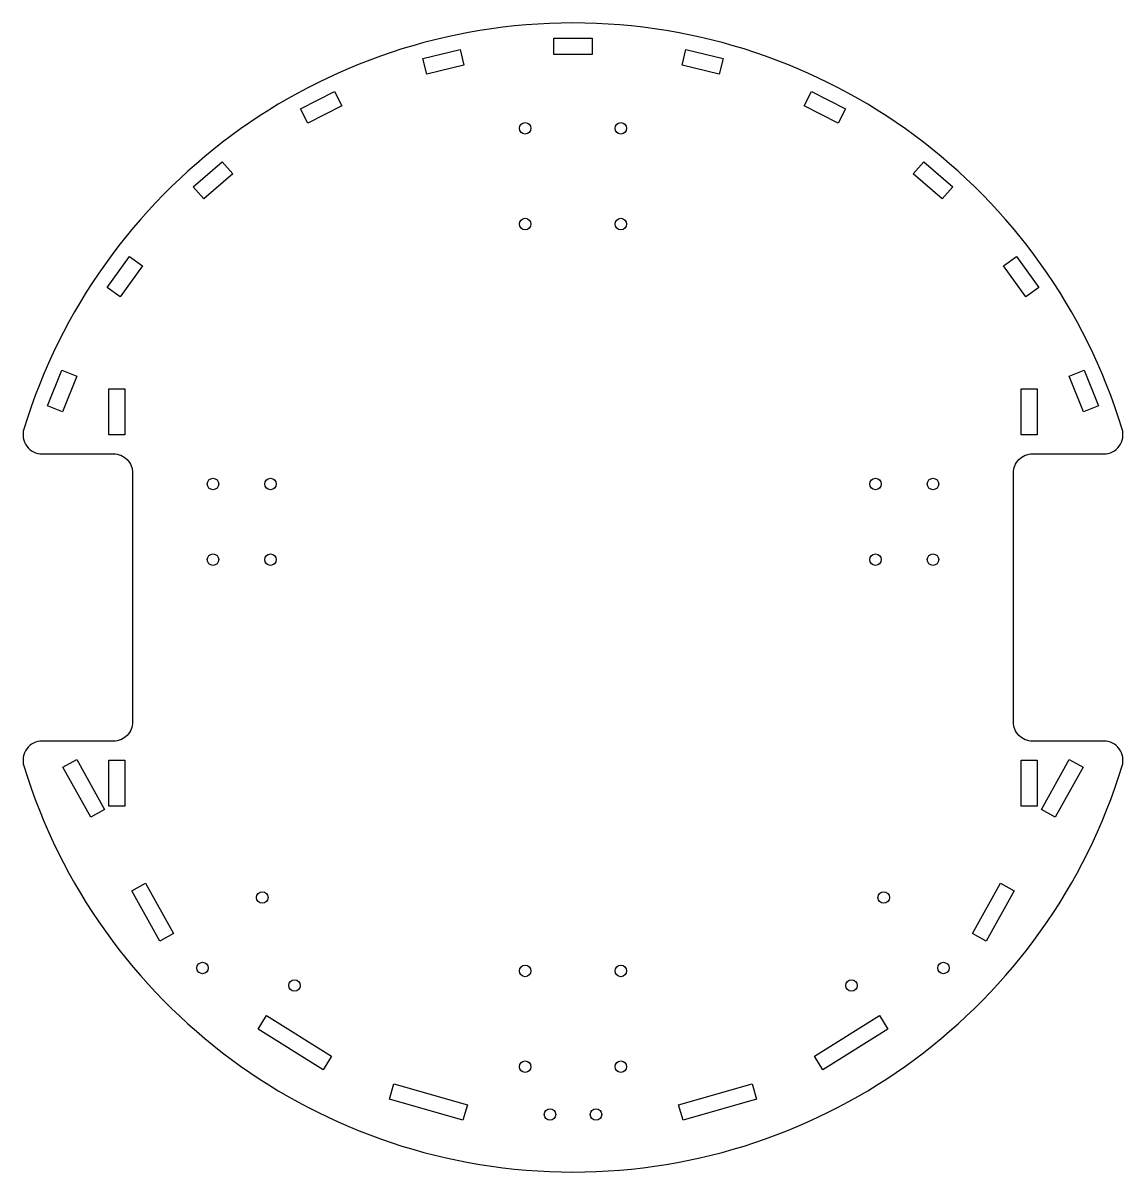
# Model space of a CAD drawing. Header units: millimetres. Extents: x -144 to 144, y -150 to 150.
import ezdxf

# ---------------------------------------------------------------- set-up
doc = ezdxf.new("R2010")
doc.units = ezdxf.units.MM
doc.layers.get('0').update_dxf_attribs({"linetype": 'CONTINUOUS'})

msp = doc.modelspace()

# ---------------------------------------------------------------- linework, layer by layer
msp.add_lwpolyline([(-143.41, 43.97, 0.504281), (-138.63, 37.5), (-120, 37.5, -0.414214), (-115, 32.5), (-115, -32.5, -0.414214), (-120, -37.5), (-138.63, -37.5, 0.504281), (-143.41, -43.97, 0.739369), (143.41, -43.97, 0.504281), (138.63, -37.5), (120, -37.5, -0.414214), (115, -32.5), (115, 32.5, -0.414214), (120, 37.5), (138.63, 37.5, 0.504281), (143.41, 43.97, 0.739369)], format="xyb", close=True)
for points in [[(5, 141.8), (-5, 141.8), (-5, 146), (5, 146)], [(-28.48, 139), (-38.2, 136.65), (-39.19, 140.73), (-29.47, 143.08)], [(38.2, 136.65), (28.48, 139), (29.47, 143.08), (39.19, 140.73)], [(-60.37, 128.4), (-69.26, 123.83), (-71.18, 127.57), (-62.29, 132.14)], [(69.26, 123.83), (60.37, 128.4), (62.29, 132.14), (71.18, 127.57)], [(-88.87, 110.61), (-96.44, 104.07), (-99.18, 107.25), (-91.61, 113.79)], [(96.44, 104.07), (88.87, 110.61), (91.61, 113.79), (99.18, 107.25)], [(-112.39, 86.61), (-118.21, 78.48), (-121.62, 80.92), (-115.8, 89.06)], [(118.21, 78.48), (112.39, 86.61), (115.8, 89.06), (121.62, 80.92)], [(-129.6, 57.76), (-133.35, 48.48), (-137.24, 50.06), (-133.5, 59.33)], [(133.35, 48.48), (129.6, 57.76), (133.5, 59.33), (137.24, 50.06)], [(-121.2, 42.5), (-121.2, 54.5), (-117, 54.5), (-117, 42.5)], [(121.2, 54.5), (121.2, 42.5), (117, 42.5), (117, 54.5)], [(-133.19, -44.26), (-129.58, -42.26), (-122.3, -55.37), (-125.9, -57.37)], [(-117, -54.5), (-121.2, -54.5), (-121.2, -42.5), (-117, -42.5)], [(121.2, -54.5), (117, -54.5), (117, -42.5), (121.2, -42.5)], [(129.58, -42.26), (133.19, -44.26), (125.9, -57.37), (122.3, -55.37)], [(-111.61, -74.61), (-104.32, -87.72), (-107.92, -89.72), (-115.21, -76.61)], [(104.32, -87.72), (111.61, -74.61), (115.21, -76.61), (107.92, -89.72)], [(-65.25, -123.29), (-82.21, -112.69), (-80.01, -109.16), (-63.04, -119.76)], [(82.21, -112.69), (65.25, -123.29), (63.04, -119.76), (80.01, -109.16)], [(-47.96, -130.99), (-46.82, -126.99), (-27.59, -132.5), (-28.74, -136.5)], [(46.82, -126.99), (47.96, -130.99), (28.74, -136.5), (27.59, -132.5)]]:
    msp.add_lwpolyline(points, close=True)
for centre in [(-12.5, 122.5), (12.5, 122.5), (-12.5, 97.5), (12.5, 97.5), (-94, 29.64), (-79, 29.64), (79, 29.64), (94, 29.64), (-94, 9.88), (-79, 9.88), (79, 9.88), (94, 9.88), (-81.14, -78.31), (81.14, -78.31), (-96.73, -96.73), (-12.5, -97.5), (12.5, -97.5), (96.73, -96.73), (-72.73, -101.29), (72.73, -101.29), (-12.5, -122.5), (12.5, -122.5), (-6, -135), (6, -135)]:
    msp.add_circle(centre, 1.5)

doc.saveas('drawing.dxf')
